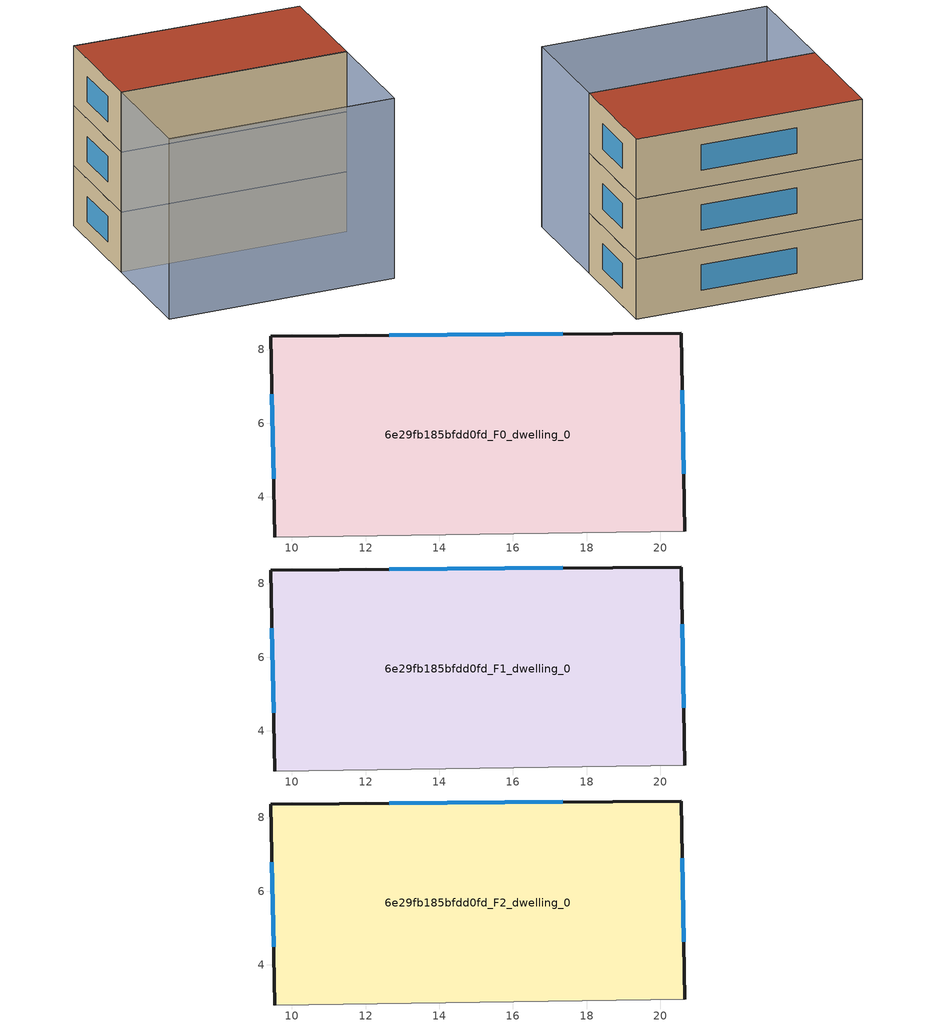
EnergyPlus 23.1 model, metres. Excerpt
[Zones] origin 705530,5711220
6e29fb185bfdd0fd_F0_dwelling_0
 floor ground (EU_floor_Construction): 20.57,8.45 20.66,3.08 9.54,2.91 9.43,8.37 z0
 wall outside (EU_wall_Construction): 20.66,3.08 20.57,8.45 9.43,8.37 9.54,2.91 z0:3
 wall adiabatic (EU_wall_Construction): 9.54,2.91 20.66,3.08 z0:3
 window (EU_Window_Construction): 20.63,4.63 20.59,6.9 / 9.46,6.79 9.51,4.49 / 17.35,8.43 12.65,8.39 z0.87:2.13
6e29fb185bfdd0fd_F1_dwelling_0
 floor to 6e29fb185bfdd0fd_F0_dwelling_0 (EU_floor_Construction): 20.57,8.45 20.66,3.08 9.53,2.91 9.43,8.37 z3
 wall outside (EU_wall_Construction): 20.66,3.08 20.57,8.45 9.43,8.37 9.54,2.91 z3:6
 wall adiabatic (EU_wall_Construction): 9.54,2.91 20.66,3.08 z3:6
 window (EU_Window_Construction): 20.63,4.63 20.59,6.9 / 9.46,6.79 9.51,4.49 / 17.35,8.43 12.65,8.39 z3.87:5.13
6e29fb185bfdd0fd_F2_dwelling_0
 floor to 6e29fb185bfdd0fd_F1_dwelling_0 (EU_floor_Construction): 20.57,8.45 20.66,3.08 9.53,2.91 9.43,8.37 z6
 wall outside (EU_wall_Construction): 20.66,3.08 20.57,8.45 9.43,8.37 9.54,2.91 z6:9
 wall adiabatic (EU_wall_Construction): 9.54,2.91 20.66,3.08 z6:9
 window (EU_Window_Construction): 20.63,4.63 20.59,6.9 / 9.46,6.79 9.51,4.49 / 17.35,8.43 12.65,8.39 z6.87:8.13
 roof outside (EU_roof_Construction): 20.66,3.08 20.57,8.45 9.43,8.37 9.54,2.91 z9
shading: 9.64,-2.57 20.76,-2.37 / 20.76,-2.37 9.64,-2.57 / 9.64,-2.57 9.53,2.91 / 9.53,2.91 20.66,3.12 / 20.66,3.12 20.76,-2.37 z0:9
[Building]
EU S2 Campaign: North Axis=0; Terrain=City; Solar Distribution=FullExterior
[Site:Location]
London: Latitude=51.5; Longitude=-0.5; Time Zone=0; Elevation=25
[SizingPeriod:WeatherFileDays]
AnnualSizingPeriod: Begin Month=1; Begin Day of Month=1; End Month=12; End Day of Month=31; Day of Week for Start Day=Monday; Use Weather File Daylight Saving Period=No; Use Weather File Rain and Snow Indicators=No
[MATERIAL]
EU_InternalMass_Material: Roughness=MediumRough; Thickness=0.1; Conductivity=1; Density=1800; Specific Heat=900; Thermal Absorptance=0.9; Solar Absorptance=0.7; Visible Absorptance=0.7
[MATERIAL:NOMASS] Roughness=MediumRough; Thermal Absorptance=0.9; Solar Absorptance=0.7; Visible Absorptance=0.7
Name | Thermal Resistance
EU_wall_NoMass | 0.724719
EU_roof_NoMass | 2.98947
EU_floor_NoMass | 2.39157
[WINDOWMATERIAL:SIMPLEGLAZINGSYSTEM]
EU_Window_SimpleGlazing: UFactor=2.63425; Solar Heat Gain Coefficient=0.76; Visible Transmittance=0.76
[CONSTRUCTION]
EU_wall_Construction: EU_wall_NoMass
EU_roof_Construction: EU_roof_NoMass
EU_floor_Construction: EU_floor_NoMass
EU_Window_Construction: EU_Window_SimpleGlazing
EU_InternalMass_Construction: EU_InternalMass_Material
[ZONE] Type=1; Multiplier=1; Ceiling Height=autocalculate; Volume=180.809; Floor Area=autocalculate; Part of Total Floor Area=Yes
6e29fb185bfdd0fd_F0_dwelling_0; 6e29fb185bfdd0fd_F1_dwelling_0; 6e29fb185bfdd0fd_F2_dwelling_0
[INTERNALMASS] Construction=EU_InternalMass_Construction; Surface Area=60.2698
Name | Zone or ZoneList
6e29fb185bfdd0fd_F0_dwelling_0_EU_InternalMass | 6e29fb185bfdd0fd_F0_dwelling_0
6e29fb185bfdd0fd_F1_dwelling_0_EU_InternalMass | 6e29fb185bfdd0fd_F1_dwelling_0
6e29fb185bfdd0fd_F2_dwelling_0_EU_InternalMass | 6e29fb185bfdd0fd_F2_dwelling_0
[OTHEREQUIPMENT] Fuel Type=Electricity; Design Level Calculation Method=Watts/Area; Power per Zone Floor Area=1; Fraction Latent=0; Fraction Radiant=0; Fraction Lost=0; Carbon Dioxide Generation Rate=0; EndUse Subcategory=EU_Step8_InternalGains
Name | Zone or ZoneList or Space or SpaceList | Schedule
EU_Step8_InternalGain_6e29fb185bfdd0fd_F0_dwelling_0_f000 | 6e29fb185bfdd0fd_F0_dwelling_0 | EU_Step8_GainSchedule_6e29fb185bfdd0fd_F0_dwelling_0_f000
EU_Step8_InternalGain_6e29fb185bfdd0fd_F1_dwelling_0_f000 | 6e29fb185bfdd0fd_F1_dwelling_0 | EU_Step8_GainSchedule_6e29fb185bfdd0fd_F1_dwelling_0_f000
EU_Step8_InternalGain_6e29fb185bfdd0fd_F2_dwelling_0_f000 | 6e29fb185bfdd0fd_F2_dwelling_0 | EU_Step8_GainSchedule_6e29fb185bfdd0fd_F2_dwelling_0_f000
[ZONEVENTILATION:DESIGNFLOWRATE] Schedule=EU_AlwaysOn; Design Flow Rate Calculation Method=AirChanges/Hour; Air Changes per Hour=0.418135; Ventilation Type=Natural; Fan Pressure Rise=0; Fan Total Efficiency=1; Constant Term Coefficient=1; Temperature Term Coefficient=0; Velocity Term Coefficient=0; Velocity Squared Term Coefficient=0; Minimum Indoor Temperature=-100; Maximum Indoor Temperature=100; Delta Temperature=-100; Minimum Outdoor Temperature=-100; Maximum Outdoor Temperature=100; Maximum Wind Speed=40
Name | Zone or ZoneList or Space or SpaceList
EU_ConstantAir_6e29fb185bfdd0fd_F0_dwelling_0 | 6e29fb185bfdd0fd_F0_dwelling_0
EU_ConstantAir_6e29fb185bfdd0fd_F1_dwelling_0 | 6e29fb185bfdd0fd_F1_dwelling_0
EU_ConstantAir_6e29fb185bfdd0fd_F2_dwelling_0 | 6e29fb185bfdd0fd_F2_dwelling_0
[HVACTEMPLATE:THERMOSTAT] Constant Heating Setpoint=20; Constant Cooling Setpoint=50
EU_HeatOnly_6e29fb185bfdd0fd_F0_dwelling_0; EU_HeatOnly_6e29fb185bfdd0fd_F1_dwelling_0; EU_HeatOnly_6e29fb185bfdd0fd_F2_dwelling_0
[HVACTEMPLATE:ZONE:IDEALLOADSAIRSYSTEM] System Availability Schedule=EU_AlwaysOn; Maximum Heating Supply Air Temperature=50; Minimum Cooling Supply Air Temperature=13; Maximum Heating Supply Air Humidity Ratio=0.0156; Minimum Cooling Supply Air Humidity Ratio=0.0077; Heating Limit=NoLimit; Cooling Limit=NoLimit; Heating Availability Schedule=EU_AlwaysOn; Cooling Availability Schedule=EU_CoolingOff; Dehumidification Control Type=ConstantSensibleHeatRatio; Cooling Sensible Heat Ratio=0.7; Dehumidification Setpoint=60; Humidification Control Type=None; Humidification Setpoint=30; Outdoor Air Method=None; Outdoor Air Flow Rate per Person=0.00944; Outdoor Air Flow Rate per Zone Floor Area=0; Outdoor Air Flow Rate per Zone=0; Demand Controlled Ventilation Type=None; Outdoor Air Economizer Type=NoEconomizer; Heat Recovery Type=None; Sensible Heat Recovery Effectiveness=0.7; Latent Heat Recovery Effectiveness=0.65
Name | Template Thermostat
6e29fb185bfdd0fd_F0_dwelling_0 | EU_HeatOnly_6e29fb185bfdd0fd_F0_dwelling_0
6e29fb185bfdd0fd_F1_dwelling_0 | EU_HeatOnly_6e29fb185bfdd0fd_F1_dwelling_0
6e29fb185bfdd0fd_F2_dwelling_0 | EU_HeatOnly_6e29fb185bfdd0fd_F2_dwelling_0
[SIZING:ZONE] Zone Cooling Design Supply Air Temperature Input Method=SupplyAirTemperature; Zone Cooling Design Supply Air Temperature=13; Zone Heating Design Supply Air Temperature Input Method=SupplyAirTemperature; Zone Heating Design Supply Air Temperature=50; Zone Cooling Design Supply Air Humidity Ratio=0.008; Zone Heating Design Supply Air Humidity Ratio=0.008; Cooling Design Air Flow Method=DesignDay; Cooling Design Air Flow Rate=0; Cooling Minimum Air Flow per Zone Floor Area=0.000762; Cooling Minimum Air Flow=0; Cooling Minimum Air Flow Fraction=0.2; Heating Design Air Flow Method=DesignDay; Heating Design Air Flow Rate=0; Heating Maximum Air Flow per Zone Floor Area=0.002032; Heating Maximum Air Flow=0.141576; Heating Maximum Air Flow Fraction=0.3; Account for Dedicated Outdoor Air System=No; Dedicated Outdoor Air System Control Strategy=NeutralSupplyAir; Dedicated Outdoor Air Low Setpoint Temperature for Design=autosize; Dedicated Outdoor Air High Setpoint Temperature for Design=autosize; Zone Load Sizing Method=Sensible Load Only No Latent Load; Zone Latent Cooling Design Supply Air Humidity Ratio Input Method=HumidityRatioDifference; Zone Cooling Design Supply Air Humidity Ratio Difference=0.005; Zone Latent Heating Design Supply Air Humidity Ratio Input Method=HumidityRatioDifference; Zone Humidification Design Supply Air Humidity Ratio Difference=0.005
6e29fb185bfdd0fd_F0_dwelling_0; 6e29fb185bfdd0fd_F1_dwelling_0; 6e29fb185bfdd0fd_F2_dwelling_0
[SCHEDULE:CONSTANT]
Name | Hourly Value
EU_AlwaysOn | 1
EU_CoolingOff | 0
[SCHEDULE:FILE] Column Number=1; Rows to Skip at Top=0; Number of Hours of Data=8760; Column Separator=Comma; Interpolate to Timestep=No; Minutes per Item=60; Adjust Schedule for Daylight Savings=Yes
Name | File
EU_Step8_GainSchedule_6e29fb185bfdd0fd_F0_dwelling_0_f000 | ../../schedules/6e29fb185bfdd0fd/6e29fb185bfdd0fd_F0_dwelling_0_f000_gain.csv
EU_Step8_GainSchedule_6e29fb185bfdd0fd_F1_dwelling_0_f000 | ../../schedules/6e29fb185bfdd0fd/6e29fb185bfdd0fd_F1_dwelling_0_f000_gain.csv
EU_Step8_GainSchedule_6e29fb185bfdd0fd_F2_dwelling_0_f000 | ../../schedules/6e29fb185bfdd0fd/6e29fb185bfdd0fd_F2_dwelling_0_f000_gain.csv
